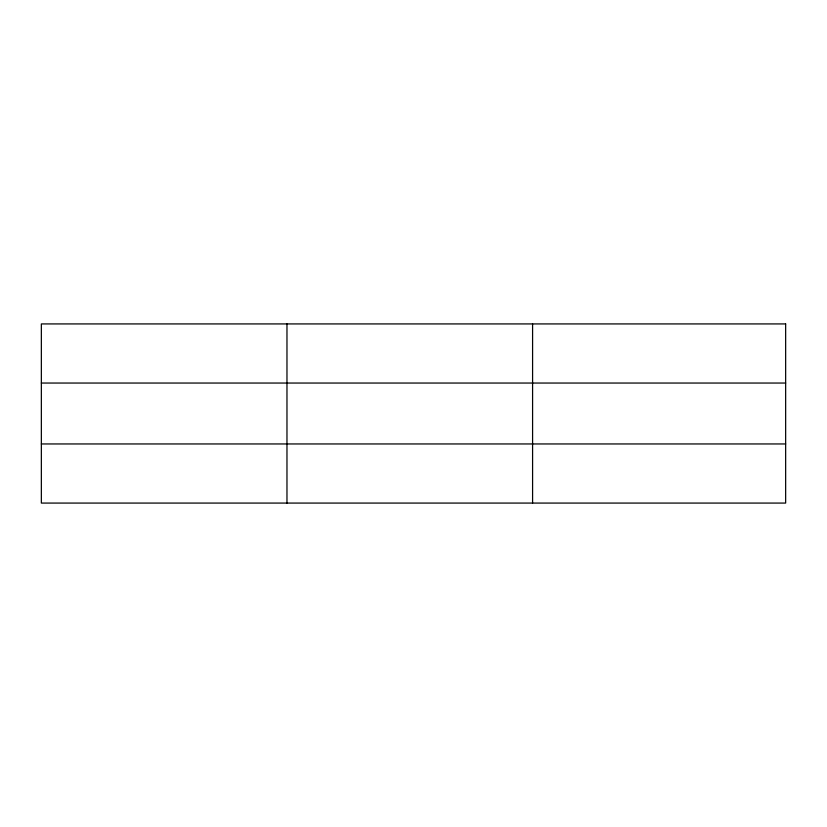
<?xml version="1.0" encoding="UTF-8"?>
<svg xmlns="http://www.w3.org/2000/svg" width="827" height="827" viewBox="0 0 827 827"><rect width="100%" height="100%" fill="white"/><g stroke="black" fill="none" stroke-linecap="round" stroke-linejoin="round"><path stroke-width="1.24" d="M286.969 323.926L286.969 503.074M532.588 323.926L532.588 503.074M41.35 383.046L785.65 383.046M41.35 443.954L785.65 443.954M785.65 323.926L785.65 503.074L41.35 503.074L41.35 323.926L785.65 323.926"/></g></svg>
